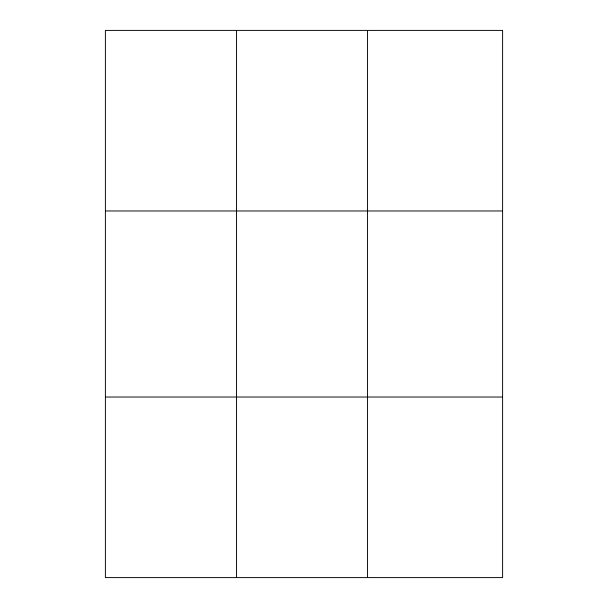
<?xml version="1.0" encoding="UTF-8"?>
<svg xmlns="http://www.w3.org/2000/svg" width="608" height="608" viewBox="0 0 608 608"><rect width="100%" height="100%" fill="white"/><g stroke="black" fill="none" stroke-linecap="round" stroke-linejoin="round"><path stroke-width="0.91" d="M236.474 577.6L236.474 30.4M367.551 577.6L367.551 30.4M105.397 210.976L502.603 210.976M105.397 397.024L502.603 397.024M502.603 30.4L502.603 577.6L105.397 577.6L105.397 30.4L502.603 30.4"/></g></svg>
